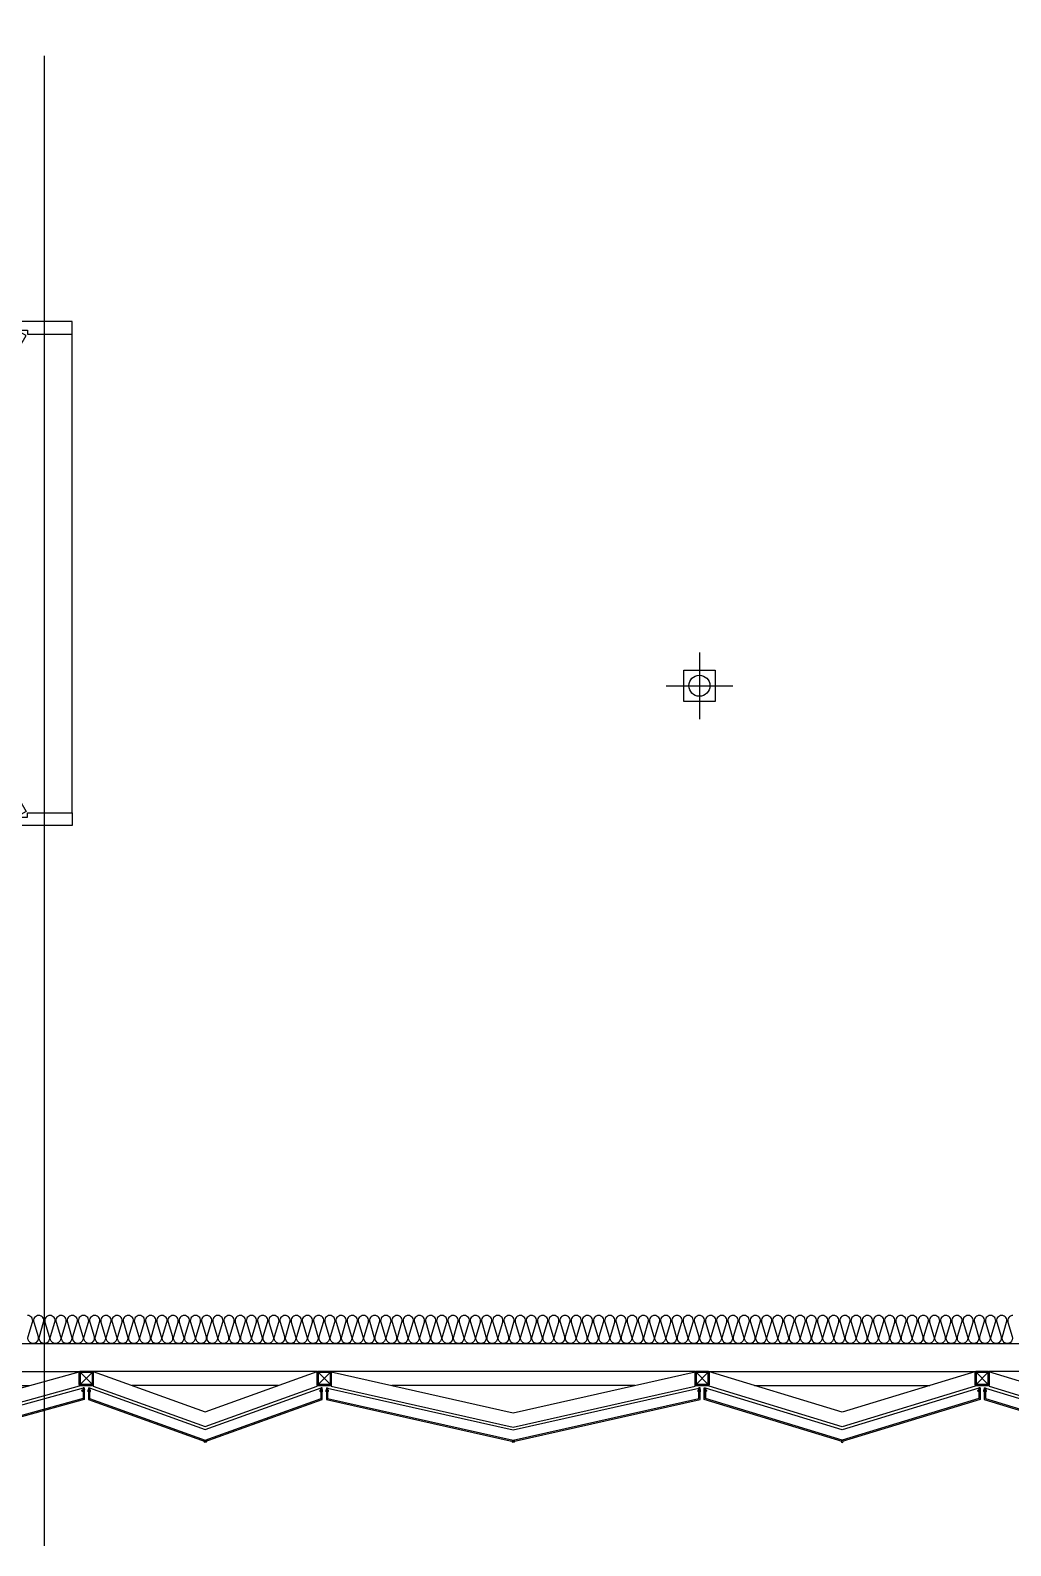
# Model space of a CAD drawing. Header units: millimetres. Extents: x -95754 to 177808, y 34455 to 149960.
# Drawn here: x 170804 to 174306, y 106383 to 111796 of the extents above; entities that cross this region are included whole.
import ezdxf

# ---------------------------------------------------------------- set-up
doc = ezdxf.new("R2010")
doc.units = ezdxf.units.MM
doc.header["$LTSCALE"] = 300
doc.linetypes.add('CENTER', pattern=[2, 1.25, -0.25, 0.25, -0.25])
doc.linetypes.add('HID', pattern=[2.8, 1.8, -1])
for name, color, linetype in [('6FIN', 6, 'Continuous'), ('A-CEN', 1, 'Continuous'), ('A-DOOR', 4, 'Continuous'), ('A-DOOR-1', 1, 'Continuous'), ('A-DOOR-8', 8, 'Continuous'), ('A-SYM', 7, 'Continuous'), ('A-WALL-D', 7, 'Continuous'), ('A-지붕바닥', 251, 'Continuous'), ('A-하지철물', 55, 'Continuous'), ('alucobond', 4, 'Continuous'), ('ISL', 251, 'Continuous'), ('mold', 4, 'Continuous'), ('RIVET', 6, 'Continuous'), ('SHEET', 6, 'Continuous'), ('우수계획', 7, 'Continuous')]:
    doc.layers.add(name, color=color, linetype=linetype)

# ---------------------------------------------------------------- blocks, each defined once
blk = doc.blocks.new('FDD-2')
at = {"layer": 'A-DOOR', "linetype": 'Continuous'}
for points in [[(-870, 200), (-116.6, 635), (-96.6, 600.4), (-850, 165.4)], [(870, 200), (116.6, 635), (96.6, 600.4), (850, 165.4)], [(-900, 200), (-870, 200), (-870, 160), (-855, 160), (-855, 0), (-900, 0)], [(900, 200), (870, 200), (870, 160), (855, 160), (855, 0), (900, 0)]]:
    blk.add_lwpolyline(points, close=True, dxfattribs=at)
at = {"layer": 'A-DOOR-1', "linetype": 'Continuous'}
for centre, start, end in [((-870, 200), 0, 30), ((870, 200), 150, 180)]:
    blk.add_arc(centre, 870, start, end, dxfattribs=at)
at = {"layer": 'A-DOOR-8', "linetype": 'Continuous'}
for p, q in [((-870, 200), (870, 200)), ((-855, 0), (855, 0))]:
    blk.add_line(p, q, dxfattribs=at)
blk = doc.blocks.new('EX-1350')
at = {"layer": '6FIN', "elevation": 0}
for points in [[(3.2, 204.1), (46.8, 204.1, 0.414214), (50, 207.3), (50, 250.9, 0.414214), (46.8, 254.1), (3.2, 254.1, 0.414214), (0, 250.9), (0, 207.3, 0.414214)], [(1396.8, 204.1), (1353.2, 204.1, -0.414214), (1350, 207.3), (1350, 250.9, -0.414214), (1353.2, 254.1), (1396.8, 254.1, -0.414214), (1400, 250.9), (1400, 207.3, -0.414214)]]:
    blk.add_lwpolyline(points, format="xyb", close=True, dxfattribs=at)
at = {"layer": 'A-하지철물'}
for p, q in [((1350, 254.1), (50, 254.1)), ((1133.9, 204.1), (266.1, 204.1))]:
    blk.add_line(p, q, dxfattribs=at)
at = {"layer": 'A-하지철물', "elevation": 0}
for points in [[(49.7, 252.7), (700, 106.6), (1350.3, 252.7)], [(50, 254.1), (50, 201.4), (700, 55.3), (1350, 201.4), (1350, 254.1)]]:
    blk.add_lwpolyline(points, dxfattribs=at)
at = {"layer": 'A-하지철물'}
blk.add_circle((700, 4.1), 4.07, dxfattribs=at)
at = {"layer": 'alucobond', "color": 251, "linetype": 'HID', "ltscale": 10}
for p, q in [((30.2, 185.1), (41.5, 185.1)), ((31.5, 182.4), (31.5, 187.8)), ((31.5, 186.6), (39.5, 186.6)), ((31.5, 183.6), (39.5, 183.6)), ((32, 189.3), (32.5, 189.3)), ((32, 180.9), (32.5, 180.9)), ((32.5, 180.9), (32.5, 189.3)), ((38, 182.7), (38, 187.4)), ((39.5, 182.7), (39.5, 187.4)), ((1369.8, 185.1), (1358.5, 185.1)), ((1360.5, 182.7), (1360.5, 187.4)), ((1368.5, 186.6), (1360.5, 186.6)), ((1368.5, 183.6), (1360.5, 183.6)), ((1362, 182.7), (1362, 187.4)), ((1367.5, 180.9), (1367.5, 189.3)), ((1368, 189.3), (1367.5, 189.3)), ((1368, 180.9), (1367.5, 180.9)), ((1368.5, 182.4), (1368.5, 187.8))]:
    blk.add_line(p, q, dxfattribs=at)
at = {"layer": 'alucobond'}
for p, q in [((32.5, 195.1), (36.5, 195.1)), ((1367.5, 195.1), (1363.5, 195.1))]:
    blk.add_line(p, q, dxfattribs=at)
at = {"layer": 'alucobond', "color": 251, "linetype": 'HID', "ltscale": 10, "elevation": 0}
for points in [[(32, 189.3), (31.5, 187.8)], [(32, 180.9), (31.5, 182.4)], [(36.5, 194.2), (700, 45.1), (1363.5, 194.2)], [(1368, 189.3), (1368.5, 187.8)], [(1368, 180.9), (1368.5, 182.4)]]:
    blk.add_lwpolyline(points, dxfattribs=at)
at = {"layer": 'alucobond', "elevation": 0}
for points in [[(32.5, 195.1), (32.5, 154.1), (700, 4.1), (1367.5, 154.1), (1367.5, 195.1)], [(36.5, 195.1), (36.5, 157.3), (700, 8.2), (1363.5, 157.3), (1363.5, 195.1)]]:
    blk.add_lwpolyline(points, dxfattribs=at)
at = {"layer": 'alucobond', "color": 251, "linetype": 'HID', "ltscale": 10, "elevation": 0}
for points in [[(39.5, 186.6, -0.666667), (39.5, 183.6, -1.5)], [(1360.5, 186.6, 0.666667), (1360.5, 183.6, 1.5)]]:
    blk.add_lwpolyline(points, format="xyb", dxfattribs=at)
at = {"layer": 'alucobond', "color": 251, "linetype": 'HID', "ltscale": 10}
for centre, start, end in [((38.7, 187.4), 0, 180), ((38.7, 182.7), 180, 0), ((1361.3, 187.4), 0, 180), ((1361.3, 182.7), 180, 0)]:
    blk.add_arc(centre, 0.75, start, end, dxfattribs=at)
at = {"layer": 'mold', "color": 4, "elevation": 0}
for points in [[(25, 204.1), (25, 202.6)], [(1375, 204.1), (1375, 202.6)]]:
    blk.add_lwpolyline(points, dxfattribs=at)
at = {"layer": 'SHEET', "color": 8}
for p, q in [((46.8, 250.9), (3.2, 207.3)), ((3.2, 250.9), (46.8, 207.3)), ((1353.2, 250.9), (1396.8, 207.3)), ((1396.8, 250.9), (1353.2, 207.3))]:
    blk.add_line(p, q, dxfattribs=at)
at = {"layer": 'SHEET', "color": 8, "elevation": 0}
for points in [[(3.2, 207.3), (46.8, 207.3), (46.8, 250.9), (3.2, 250.9)], [(1396.8, 207.3), (1353.2, 207.3), (1353.2, 250.9), (1396.8, 250.9)]]:
    blk.add_lwpolyline(points, close=True, dxfattribs=at)
blk = doc.blocks.new('EX-850-1')
at = {"layer": '6FIN', "elevation": 0}
for points in [[(3.2, 204.1), (46.8, 204.1, 0.414214), (50, 207.3), (50, 250.9, 0.414214), (46.8, 254.1), (3.2, 254.1, 0.414214), (0, 250.9), (0, 207.3, 0.414214)], [(896.8, 204.1), (853.2, 204.1, -0.414214), (850, 207.3), (850, 250.9, -0.414214), (853.2, 254.1), (896.8, 254.1, -0.414214), (900, 250.9), (900, 207.3, -0.414214)]]:
    blk.add_lwpolyline(points, format="xyb", close=True, dxfattribs=at)
at = {"layer": 'A-하지철물'}
for p, q in [((850, 254.1), (50, 254.1)), ((710.9, 204.1), (189.1, 204.1))]:
    blk.add_line(p, q, dxfattribs=at)
at = {"layer": 'A-하지철물', "elevation": 0}
for points in [[(49.9, 254.1), (450, 110.3), (850.1, 254.1)], [(50, 204.1), (50, 200.9), (450, 57.2), (850, 200.9), (850, 204.1)]]:
    blk.add_lwpolyline(points, dxfattribs=at)
at = {"layer": 'A-하지철물'}
blk.add_circle((450, 4.1), 4.07, dxfattribs=at)
at = {"layer": 'alucobond', "color": 251, "linetype": 'HID', "ltscale": 10}
for p, q in [((30.2, 185.1), (41.5, 185.1)), ((31.5, 182.4), (31.5, 187.8)), ((31.5, 186.6), (39.5, 186.6)), ((31.5, 183.6), (39.5, 183.6)), ((32, 189.3), (32.5, 189.3)), ((32, 180.9), (32.5, 180.9)), ((32.5, 180.9), (32.5, 189.3)), ((38, 182.7), (38, 187.4)), ((39.5, 182.7), (39.5, 187.4)), ((869.8, 185.1), (858.5, 185.1)), ((860.5, 182.7), (860.5, 187.4)), ((868.5, 186.6), (860.5, 186.6)), ((868.5, 183.6), (860.5, 183.6)), ((862, 182.7), (862, 187.4)), ((867.5, 180.9), (867.5, 189.3)), ((868, 189.3), (867.5, 189.3)), ((868, 180.9), (867.5, 180.9)), ((868.5, 182.4), (868.5, 187.8))]:
    blk.add_line(p, q, dxfattribs=at)
at = {"layer": 'alucobond'}
for p, q in [((32.5, 195.1), (36.5, 195.1)), ((867.5, 195.1), (863.5, 195.1))]:
    blk.add_line(p, q, dxfattribs=at)
at = {"layer": 'alucobond', "color": 251, "linetype": 'HID', "ltscale": 10}
for points in [[(32, 189.3), (31.5, 187.8)], [(32, 180.9), (31.5, 182.4)], [(868, 189.3), (868.5, 187.8)], [(868, 180.9), (868.5, 182.4)]]:
    blk.add_lwpolyline(points, dxfattribs=at)
at = {"layer": 'alucobond', "elevation": 0}
for points in [[(32.5, 195.1), (32.5, 154.1), (450, 4.1), (867.5, 154.1), (867.5, 195.1)], [(36.5, 195.1), (36.5, 156.9), (450, 8.3), (863.5, 156.9), (863.5, 195.1)]]:
    blk.add_lwpolyline(points, dxfattribs=at)
at = {"layer": 'alucobond', "color": 251, "linetype": 'HID', "ltscale": 10, "elevation": 0}
blk.add_lwpolyline([(36.5, 195.1), (450, 46.6), (863.5, 195.1)], dxfattribs=at)
at = {"layer": 'alucobond', "color": 251, "linetype": 'HID', "ltscale": 10}
for points in [[(39.5, 186.6, -0.666667), (39.5, 183.6, -1.5)], [(860.5, 186.6, 0.666667), (860.5, 183.6, 1.5)]]:
    blk.add_lwpolyline(points, format="xyb", dxfattribs=at)
for centre, start, end in [((38.7, 187.4), 0, 180), ((38.7, 182.7), 180, 0), ((861.3, 187.4), 0, 180), ((861.3, 182.7), 180, 0)]:
    blk.add_arc(centre, 0.75, start, end, dxfattribs=at)
at = {"layer": 'mold', "color": 4}
for points in [[(25, 204.1), (25, 202.6)], [(875, 204.1), (875, 202.6)]]:
    blk.add_lwpolyline(points, dxfattribs=at)
at = {"layer": 'SHEET', "color": 8}
for p, q in [((46.8, 250.9), (3.2, 207.3)), ((3.2, 250.9), (46.8, 207.3)), ((853.2, 250.9), (896.8, 207.3)), ((896.8, 250.9), (853.2, 207.3))]:
    blk.add_line(p, q, dxfattribs=at)
at = {"layer": 'SHEET', "color": 8, "elevation": 0}
for points in [[(3.2, 207.3), (46.8, 207.3), (46.8, 250.9), (3.2, 250.9)], [(896.8, 207.3), (853.2, 207.3), (853.2, 250.9), (896.8, 250.9)]]:
    blk.add_lwpolyline(points, close=True, dxfattribs=at)
blk = doc.blocks.new('EX-1000')
at = {"layer": '6FIN', "elevation": 0}
for points in [[(3.2, 204.1), (46.8, 204.1, 0.414214), (50, 207.3), (50, 250.9, 0.414214), (46.8, 254.1), (3.2, 254.1, 0.414214), (0, 250.9), (0, 207.3, 0.414214)], [(1046.8, 204.1), (1003.2, 204.1, -0.414214), (1000, 207.3), (1000, 250.9, -0.414214), (1003.2, 254.1), (1046.8, 254.1, -0.414214), (1050, 250.9), (1050, 207.3, -0.414214)]]:
    blk.add_lwpolyline(points, format="xyb", close=True, dxfattribs=at)
at = {"layer": 'A-하지철물'}
for p, q in [((1000, 254.1), (50, 254.1)), ((838.4, 204.1), (211.6, 204.1))]:
    blk.add_line(p, q, dxfattribs=at)
at = {"layer": 'A-하지철물', "elevation": 0}
for points in [[(47.4, 254.1), (525, 108.6), (1002.6, 254.1)], [(50, 204.1), (50, 201), (525, 56.3), (1000, 201), (1000, 204.1)]]:
    blk.add_lwpolyline(points, dxfattribs=at)
at = {"layer": 'A-하지철물'}
blk.add_circle((525, 4.1), 4.07, dxfattribs=at)
at = {"layer": 'alucobond', "color": 251, "linetype": 'HID', "ltscale": 10}
for p, q in [((30.2, 185.1), (41.5, 185.1)), ((31.5, 182.4), (31.5, 187.8)), ((31.5, 186.6), (39.5, 186.6)), ((31.5, 183.6), (39.5, 183.6)), ((32, 189.3), (32.5, 189.3)), ((32, 180.9), (32.5, 180.9)), ((32.5, 180.9), (32.5, 189.3)), ((38, 182.7), (38, 187.4)), ((39.5, 182.7), (39.5, 187.4)), ((1019.8, 185.1), (1008.5, 185.1)), ((1010.5, 182.7), (1010.5, 187.4)), ((1018.5, 186.6), (1010.5, 186.6)), ((1018.5, 183.6), (1010.5, 183.6)), ((1012, 182.7), (1012, 187.4)), ((1017.5, 180.9), (1017.5, 189.3)), ((1018, 189.3), (1017.5, 189.3)), ((1018, 180.9), (1017.5, 180.9)), ((1018.5, 182.4), (1018.5, 187.8))]:
    blk.add_line(p, q, dxfattribs=at)
at = {"layer": 'alucobond'}
for p, q in [((32.5, 195.1), (36.5, 195.1)), ((1017.5, 195.1), (1013.5, 195.1))]:
    blk.add_line(p, q, dxfattribs=at)
at = {"layer": 'alucobond', "color": 251, "linetype": 'HID', "ltscale": 10, "elevation": 0}
for points in [[(32, 189.3), (31.5, 187.8)], [(32, 180.9), (31.5, 182.4)], [(36.5, 194.7), (525, 45.9), (1013.5, 194.7)], [(1018, 189.3), (1018.5, 187.8)], [(1018, 180.9), (1018.5, 182.4)]]:
    blk.add_lwpolyline(points, dxfattribs=at)
at = {"layer": 'alucobond', "elevation": 0}
for points in [[(32.5, 195.1), (32.5, 154.1), (525, 4.1), (1017.5, 154.1), (1017.5, 195.1)], [(36.5, 195.1), (36.5, 157), (525, 8.3), (1013.5, 157), (1013.5, 195.1)], [(1013.5, 195.1), (1013.5, 157.2)]]:
    blk.add_lwpolyline(points, dxfattribs=at)
at = {"layer": 'alucobond', "color": 251, "linetype": 'HID', "ltscale": 10, "elevation": 0}
for points in [[(39.5, 186.6, -0.666667), (39.5, 183.6, -1.5)], [(1010.5, 186.6, 0.666667), (1010.5, 183.6, 1.5)]]:
    blk.add_lwpolyline(points, format="xyb", dxfattribs=at)
at = {"layer": 'alucobond', "color": 251, "linetype": 'HID', "ltscale": 10}
for centre, start, end in [((38.7, 187.4), 0, 180), ((38.7, 182.7), 180, 0), ((1011.3, 187.4), 0, 180), ((1011.3, 182.7), 180, 0)]:
    blk.add_arc(centre, 0.75, start, end, dxfattribs=at)
at = {"layer": 'mold', "color": 4, "elevation": 0}
for points in [[(25, 204.1), (25, 202.6)], [(1025, 204.1), (1025, 202.6)]]:
    blk.add_lwpolyline(points, dxfattribs=at)
at = {"layer": 'SHEET', "color": 8}
for p, q in [((46.8, 250.9), (3.2, 207.3)), ((3.2, 250.9), (46.8, 207.3)), ((1003.2, 250.9), (1046.8, 207.3)), ((1046.8, 250.9), (1003.2, 207.3))]:
    blk.add_line(p, q, dxfattribs=at)
at = {"layer": 'SHEET', "color": 8, "elevation": 0}
for points in [[(3.2, 207.3), (46.8, 207.3), (46.8, 250.9), (3.2, 250.9)], [(1046.8, 207.3), (1003.2, 207.3), (1003.2, 250.9), (1046.8, 250.9)]]:
    blk.add_lwpolyline(points, close=True, dxfattribs=at)
blk = doc.blocks.new('revit')
at = {"layer": 'RIVET'}
for p, q in [((-4.2, 0.5), (-4.2, 0)), ((4.2, 0), (-4.2, 0)), ((2.7, 1), (-2.7, 1)), ((-1.5, 1), (-1.5, -7)), ((1.5, 1), (1.5, -7)), ((4.2, 0.5), (4.2, 0)), ((2.4, -5.5), (-2.4, -5.5)), ((2.4, -7), (-2.4, -7))]:
    blk.add_line(p, q, dxfattribs=at)
at = {"layer": 'RIVET', "color": 1, "linetype": 'CENTER'}
blk.add_line((0, 2.3), (0, -9), dxfattribs=at)
at = {"layer": 'RIVET'}
for points in [[(-4.2, 0.5), (-2.7, 1)], [(4.2, 0.5), (2.7, 1)]]:
    blk.add_lwpolyline(points, dxfattribs=at)
blk.add_lwpolyline([(-1.5, -7, 0.666667), (1.5, -7, 1.5)], format="xyb", dxfattribs=at)
for centre, start, end in [((-2.4, -6.2), 90, 270), ((2.4, -6.2), 270, 90)]:
    blk.add_arc(centre, 0.75, start, end, dxfattribs=at)
blk = doc.blocks.new('A$Cf5e0634e')
at = {"layer": '6FIN', "elevation": 0}
for points in [[(278.2, 654.1), (321.8, 654.1, 0.414214), (325, 657.3), (325, 700.9, 0.414214), (321.8, 704.1), (278.2, 704.1, 0.414214), (275, 700.9), (275, 657.3, 0.414214)], [(1020.7, 654.1), (1064.3, 654.1, 0.414214), (1067.5, 657.3), (1067.5, 700.9, 0.414214), (1064.3, 704.1), (1020.7, 704.1, 0.414214), (1017.5, 700.9), (1017.5, 657.3, 0.414214)], [(3.2, 204.1), (46.8, 204.1, 0.414214), (50, 207.3), (50, 250.9, 0.414214), (46.8, 254.1), (3.2, 254.1, 0.414214), (0, 250.9), (0, 207.3, 0.414214)], [(1064.3, 204.1), (1020.7, 204.1, -0.414214), (1017.5, 207.3), (1017.5, 250.9, -0.414214), (1020.7, 254.1), (1064.3, 254.1, -0.414214), (1067.5, 250.9), (1067.5, 207.3, -0.414214)]]:
    blk.add_lwpolyline(points, format="xyb", close=True, dxfattribs=at)
at = {"layer": 'A-하지철물'}
for p, q in [((1100, 254.1, 0), (50, 254.1)), ((1017.5, 204.1, 0), (226.9, 204.1)), ((575, 55.9), (575, 107.8))]:
    blk.add_line(p, q, dxfattribs=at)
at = {"layer": 'A-하지철물', "elevation": 0}
for points in [[(1017.5, 704.1), (325, 704.1), (325, 654.1), (1017.5, 654.1)], [(1017.5, 254.1), (1017.5, 704.1), (1067.5, 704.1), (1067.5, 254.1)]]:
    blk.add_lwpolyline(points, close=True, dxfattribs=at)
at = {"layer": 'A-하지철물'}
blk.add_lwpolyline([(375, 254.1), (375, 654.1), (425, 654.1), (425, 254.1)], close=True, dxfattribs=at)
at = {"layer": 'A-하지철물', "elevation": 0}
blk.add_lwpolyline([(923.1, 204.1), (575, 107.8), (50, 253), (50, 201.1), (575, 55.9), (1067.5, 192.1), (1067.5, 204.1)], dxfattribs=at)
at = {"layer": 'A-하지철물'}
blk.add_circle((575, 4.1), 4.07, dxfattribs=at)
at = {"layer": 'alucobond'}
for p, q in [((290, 714.1), (290, 754.1)), ((290, 754.1), (1042.5, 754.1)), ((290, 714.1), (294, 714.1)), ((294, 714.1), (294, 750.1)), ((294, 750.1), (1038.5, 750.1)), ((1038.5, 714.1), (1038.5, 750.1)), ((1042.5, 714.1), (1038.5, 714.1)), ((1042.5, 714.1), (1042.5, 754.1)), ((1057.5, 754.1), (1117.5, 754.1)), ((1057.5, 714.1), (1057.5, 754.1)), ((1057.5, 714.1), (1061.5, 714.1)), ((1061.5, 750.1), (1113.5, 750.1)), ((1061.5, 714.1), (1061.5, 750.1)), ((1077.5, 236.6), (1077.5, 240.6)), ((1077.5, 221.6), (1077.5, 217.6)), ((32.5, 195.1), (36.5, 195.1)), ((1117.5, 195.1), (1113.5, 195.1))]:
    blk.add_line(p, q, dxfattribs=at)
at = {"layer": 'alucobond', "color": 8}
for p, q in [((295.5, 714.1), (1077.5, 714.1)), ((1077.5, 714.1), (1077.5, 329.1)), ((1077.5, 242.1), (1077.5, 329.1))]:
    blk.add_line(p, q, dxfattribs=at)
at = {"layer": 'alucobond', "color": 251, "linetype": 'HID', "ltscale": 10}
for p, q in [((30.2, 185.1), (41.5, 185.1)), ((31.5, 182.4), (31.5, 187.8)), ((31.5, 186.6), (39.5, 186.6)), ((31.5, 183.6), (39.5, 183.6)), ((32, 189.3), (32.5, 189.3)), ((32, 180.9), (32.5, 180.9)), ((32.5, 180.9), (32.5, 189.3)), ((38, 182.7), (38, 187.4)), ((39.5, 182.7), (39.5, 187.4)), ((1119.8, 185.1), (1108.5, 185.1)), ((1110.5, 182.7), (1110.5, 187.4)), ((1118.5, 186.6), (1110.5, 186.6)), ((1118.5, 183.6), (1110.5, 183.6)), ((1112, 182.7), (1112, 187.4)), ((1117.5, 180.9), (1117.5, 189.3)), ((1118, 189.3), (1117.5, 189.3)), ((1118, 180.9), (1117.5, 180.9)), ((1118.5, 182.4), (1118.5, 187.8))]:
    blk.add_line(p, q, dxfattribs=at)
at = {"layer": 'alucobond', "elevation": 0}
for points in [[(1113.5, 750.1), (1113.5, 329.1)], [(1117.5, 754.1), (1117.5, 329.1)], [(1077.5, 236.6), (1117.5, 236.6), (1117.5, 329.1)], [(1077.5, 240.6), (1113.5, 240.6), (1113.5, 329.1)], [(32.5, 195.1), (32.5, 154.1), (575, 4.1), (1117.5, 154.1), (1117.5, 221.6), (1077.5, 221.6)], [(36.5, 195.1), (36.5, 157.1), (575, 8.2), (1113.5, 157.1), (1113.5, 195.1)], [(1113.5, 204.6), (1113.5, 157.2)]]:
    blk.add_lwpolyline(points, dxfattribs=at)
at = {"layer": 'alucobond', "color": 251, "linetype": 'HID', "ltscale": 10, "elevation": 0}
for points in [[(32, 189.3), (31.5, 187.8)], [(32, 180.9), (31.5, 182.4)], [(36.5, 194.5), (575, 45.6), (1113.5, 194.5)], [(1118, 189.3), (1118.5, 187.8)], [(1118, 180.9), (1118.5, 182.4)]]:
    blk.add_lwpolyline(points, dxfattribs=at)
for points in [[(39.5, 186.6, -0.666667), (39.5, 183.6, -1.5)], [(1110.5, 186.6, 0.666667), (1110.5, 183.6, 1.5)]]:
    blk.add_lwpolyline(points, format="xyb", dxfattribs=at)
at = {"layer": 'alucobond', "color": 251, "linetype": 'HID', "ltscale": 10}
for centre, start, end in [((38.7, 187.4), 0, 180), ((38.7, 182.7), 180, 0), ((1111.3, 187.4), 0, 180), ((1111.3, 182.7), 180, 0)]:
    blk.add_arc(centre, 0.75, start, end, dxfattribs=at)
at = {"layer": 'mold', "color": 4, "elevation": 0}
for points in [[(295.5, 748.6), (295.5, 704.1), (282.5, 704.1), (282.5, 705.6), (294, 705.6), (294, 750.1), (307, 750.1), (307, 748.6), (295.5, 748.6)], [(1037, 748.6), (1037, 704.1), (1050, 704.1), (1050, 705.6), (1038.5, 705.6), (1038.5, 750.1), (1025.5, 750.1), (1025.5, 748.6), (1037, 748.6)], [(1063, 748.6), (1063, 704.1), (1050, 704.1), (1050, 705.6), (1061.5, 705.6), (1061.5, 750.1), (1074.5, 750.1), (1074.5, 748.6), (1063, 748.6)], [(1112, 242.1), (1067.5, 242.1), (1067.5, 229.1), (1069, 229.1), (1069, 240.6), (1113.5, 240.6), (1113.5, 253.6), (1112, 253.6), (1112, 242.1)], [(1112, 216.1), (1067.5, 216.1), (1067.5, 229.1), (1069, 229.1), (1069, 217.6), (1113.5, 217.6), (1113.5, 204.6), (1112, 204.6), (1112, 216.1)], [(25, 204.1), (25, 202.6)]]:
    blk.add_lwpolyline(points, dxfattribs=at)
at = {"layer": 'SHEET', "color": 8}
for p, q in [((321.8, 700.9), (278.2, 657.3)), ((278.2, 700.9), (321.8, 657.3)), ((1064.3, 700.9, 0), (1020.7, 657.3, 0)), ((1020.7, 700.9, 0), (1064.3, 657.3, 0)), ((46.8, 250.9), (3.2, 207.3)), ((3.2, 250.9), (46.8, 207.3)), ((1020.7, 250.9), (1064.3, 207.3)), ((1064.3, 250.9), (1020.7, 207.3))]:
    blk.add_line(p, q, dxfattribs=at)
at = {"layer": 'SHEET', "color": 8, "elevation": 0}
for points in [[(278.2, 657.3), (321.8, 657.3), (321.8, 700.9), (278.2, 700.9)], [(1020.7, 657.3), (1064.3, 657.3), (1064.3, 700.9), (1020.7, 700.9)], [(3.2, 207.3), (46.8, 207.3), (46.8, 250.9), (3.2, 250.9)], [(1064.3, 207.3), (1020.7, 207.3), (1020.7, 250.9), (1064.3, 250.9)]]:
    blk.add_lwpolyline(points, close=True, dxfattribs=at)
at = {"layer": 'alucobond', "rotation": 90}
for p in [(290, 724.1), (1057.5, 724.1)]:
    blk.add_blockref('revit', p, dxfattribs=at)
at = {"layer": 'alucobond', "xscale": -1, "rotation": 270}
blk.add_blockref('revit', (1042.5, 724.1), dxfattribs=at)
blk = doc.blocks.new('A$Cacae0627')
at = {"layer": '우수계획', "color": 1}
for p, q in [((0, 528), (0, -528)), ((-528, 0), (528, 0))]:
    blk.add_line(p, q, dxfattribs=at)
at = {"layer": '우수계획', "color": 6, "lineweight": -3}
blk.add_lwpolyline([(-250, 250), (250, 250), (250, -250), (-250, -250)], close=True, dxfattribs=at)
blk.add_circle((0, 0), 167, dxfattribs=at)
blk = doc.blocks.new('A$Cfdea7a82')
at = {"layer": 'A-SYM', "xscale": 0.2249999999999964, "yscale": 0.2249999999999964, "zscale": 0.2249999999999964}
blk.add_blockref('A$Cacae0627', (203.8, 118.8, 0), dxfattribs=at)

msp = doc.modelspace()

# ---------------------------------------------------------------- linework, layer by layer
at = {"layer": 'A-CEN'}
msp.add_line((170853.6, 111705), (170853.6, 106382.5), dxfattribs=at)
at = {"layer": 'ISL', "elevation": 0}
msp.add_lwpolyline([(170653.6, 107105), (177453.6, 107105), (177453.6, 135425), (177353.6, 135425)], dxfattribs=at)
msp.add_lwpolyline([(174313.6, 107205, 0.509267), (174295.9, 107180.8), (174311.2, 107129.3, -1.372593), (174275.9, 107129.3), (174291.2, 107180.8, 0.509267), (174273.6, 107205, 0.509267), (174255.9, 107180.8), (174271.2, 107129.3, -1.372593), (174235.9, 107129.3), (174251.2, 107180.8, 0.509267), (174233.6, 107205, 0.509267), (174215.9, 107180.8), (174231.2, 107129.3, -1.372593), (174195.9, 107129.3), (174211.2, 107180.8, 0.509267), (174193.6, 107205, 0.509267), (174175.9, 107180.8), (174191.2, 107129.3, -1.372593), (174155.9, 107129.3), (174171.2, 107180.8, 0.509267), (174153.6, 107205, 0.509267), (174135.9, 107180.8), (174151.2, 107129.3, -1.372593), (174115.9, 107129.3), (174131.2, 107180.8, 0.509267), (174113.6, 107205, 0.509267), (174095.9, 107180.8), (174111.2, 107129.3, -1.372593), (174075.9, 107129.3), (174091.2, 107180.8, 0.509267), (174073.6, 107205, 0.509267), (174055.9, 107180.8), (174071.2, 107129.3, -1.372593), (174035.9, 107129.3), (174051.2, 107180.8, 0.509267), (174033.6, 107205, 0.509267), (174015.9, 107180.8), (174031.2, 107129.3, -1.372593), (173995.9, 107129.3), (174011.2, 107180.8, 0.509267), (173993.6, 107205, 0.509267), (173975.9, 107180.8), (173991.2, 107129.3, -1.372593), (173955.9, 107129.3), (173971.2, 107180.8, 0.509267), (173953.6, 107205, 0.509267), (173935.9, 107180.8), (173951.2, 107129.3, -1.372593), (173915.9, 107129.3), (173931.2, 107180.8, 0.509267), (173913.6, 107205, 0.509267), (173895.9, 107180.8), (173911.2, 107129.3, -1.372593), (173875.9, 107129.3), (173891.2, 107180.8, 0.509267), (173873.6, 107205, 0.509267), (173855.9, 107180.8), (173871.2, 107129.3, -1.372593), (173835.9, 107129.3), (173851.2, 107180.8, 0.509267), (173833.6, 107205, 0.509267), (173815.9, 107180.8), (173831.2, 107129.3, -1.372593), (173795.9, 107129.3), (173811.2, 107180.8, 0.509267), (173793.6, 107205, 0.509267), (173775.9, 107180.8), (173791.2, 107129.3, -1.372593), (173755.9, 107129.3), (173771.2, 107180.8, 0.509267), (173753.6, 107205, 0.509267), (173735.9, 107180.8), (173751.2, 107129.3, -1.372593), (173715.9, 107129.3), (173731.2, 107180.8, 0.509267), (173713.6, 107205, 0.509267), (173695.9, 107180.8), (173711.2, 107129.3, -1.372593), (173675.9, 107129.3), (173691.2, 107180.8, 0.509267), (173673.6, 107205, 0.509267), (173655.9, 107180.8), (173671.2, 107129.3, -1.372593), (173635.9, 107129.3), (173651.2, 107180.8, 0.509267), (173633.6, 107205, 0.509267), (173615.9, 107180.8), (173631.2, 107129.3, -1.372593), (173595.9, 107129.3), (173611.2, 107180.8, 0.509267), (173593.6, 107205, 0.509267), (173575.9, 107180.8), (173591.2, 107129.3, -1.372593), (173555.9, 107129.3), (173571.2, 107180.8, 0.509267), (173553.6, 107205, 0.509267), (173535.9, 107180.8), (173551.2, 107129.3, -1.372593), (173515.9, 107129.3), (173531.2, 107180.8, 0.509267), (173513.6, 107205, 0.509267), (173495.9, 107180.8), (173511.2, 107129.3, -1.372593), (173475.9, 107129.3), (173491.2, 107180.8, 0.509267), (173473.6, 107205, 0.509267), (173455.9, 107180.8), (173471.2, 107129.3, -1.372593), (173435.9, 107129.3), (173451.2, 107180.8, 0.509267), (173433.6, 107205, 0.509267), (173415.9, 107180.8), (173431.2, 107129.3, -1.372593), (173395.9, 107129.3), (173411.2, 107180.8, 0.509267), (173393.6, 107205, 0.509267), (173375.9, 107180.8), (173391.2, 107129.3, -1.372593), (173355.9, 107129.3), (173371.2, 107180.8, 0.509267), (173353.6, 107205, 0.509267), (173335.9, 107180.8), (173351.2, 107129.3, -1.372593), (173315.9, 107129.3), (173331.2, 107180.8, 0.509267), (173313.6, 107205, 0.509267), (173295.9, 107180.8), (173311.2, 107129.3, -1.372593), (173275.9, 107129.3), (173291.2, 107180.8, 0.509267), (173273.6, 107205, 0.509267), (173255.9, 107180.8), (173271.2, 107129.3, -1.372593), (173235.9, 107129.3), (173251.2, 107180.8, 0.509267), (173233.6, 107205, 0.509267), (173215.9, 107180.8), (173231.2, 107129.3, -1.372593), (173195.9, 107129.3), (173211.2, 107180.8, 0.509267), (173193.6, 107205, 0.509267), (173175.9, 107180.8), (173191.2, 107129.3, -1.372593), (173155.9, 107129.3), (173171.2, 107180.8, 0.509267), (173153.6, 107205, 0.509267), (173135.9, 107180.8), (173151.2, 107129.3, -1.372593), (173115.9, 107129.3), (173131.2, 107180.8, 0.509267), (173113.6, 107205, 0.509267), (173095.9, 107180.8), (173111.2, 107129.3, -1.372593), (173075.9, 107129.3), (173091.2, 107180.8, 0.509267), (173073.6, 107205, 0.509267), (173055.9, 107180.8), (173071.2, 107129.3, -1.372593), (173035.9, 107129.3), (173051.2, 107180.8, 0.509267), (173033.6, 107205, 0.509267), (173015.9, 107180.8), (173031.2, 107129.3, -1.372593), (172995.9, 107129.3), (173011.2, 107180.8, 0.509267), (172993.6, 107205, 0.509267), (172975.9, 107180.8), (172991.2, 107129.3, -1.372593), (172955.9, 107129.3), (172971.2, 107180.8, 0.509267), (172953.6, 107205, 0.509267), (172935.9, 107180.8), (172951.2, 107129.3, -1.372593), (172915.9, 107129.3), (172931.2, 107180.8, 0.509267), (172913.6, 107205, 0.509267), (172895.9, 107180.8), (172911.2, 107129.3, -1.372593), (172875.9, 107129.3), (172891.2, 107180.8, 0.509267), (172873.6, 107205, 0.509267), (172855.9, 107180.8), (172871.2, 107129.3, -1.372593), (172835.9, 107129.3), (172851.2, 107180.8, 0.509267), (172833.6, 107205, 0.509267), (172815.9, 107180.8), (172831.2, 107129.3, -1.372593), (172795.9, 107129.3), (172811.2, 107180.8, 0.509267), (172793.6, 107205, 0.509267), (172775.9, 107180.8), (172791.2, 107129.3, -1.372593), (172755.9, 107129.3), (172771.2, 107180.8, 0.509267), (172753.6, 107205, 0.509267), (172735.9, 107180.8), (172751.2, 107129.3, -1.372593), (172715.9, 107129.3), (172731.2, 107180.8, 0.509267), (172713.6, 107205, 0.509267), (172695.9, 107180.8), (172711.2, 107129.3, -1.372593), (172675.9, 107129.3), (172691.2, 107180.8, 0.509267), (172673.6, 107205, 0.509267), (172655.9, 107180.8), (172671.2, 107129.3, -1.372593), (172635.9, 107129.3), (172651.2, 107180.8, 0.509267), (172633.6, 107205, 0.509267), (172615.9, 107180.8), (172631.2, 107129.3, -1.372593), (172595.9, 107129.3), (172611.2, 107180.8, 0.509267), (172593.6, 107205, 0.509267), (172575.9, 107180.8), (172591.2, 107129.3, -1.372593), (172555.9, 107129.3), (172571.2, 107180.8, 0.509267), (172553.6, 107205, 0.509267), (172535.9, 107180.8), (172551.2, 107129.3, -1.372593), (172515.9, 107129.3), (172531.2, 107180.8, 0.509267), (172513.6, 107205, 0.509267), (172495.9, 107180.8), (172511.2, 107129.3, -1.372593), (172475.9, 107129.3), (172491.2, 107180.8, 0.509267), (172473.6, 107205, 0.509267), (172455.9, 107180.8), (172471.2, 107129.3, -1.372593), (172435.9, 107129.3), (172451.2, 107180.8, 0.509267), (172433.6, 107205, 0.509267), (172415.9, 107180.8), (172431.2, 107129.3, -1.372593), (172395.9, 107129.3), (172411.2, 107180.8, 0.509267), (172393.6, 107205, 0.509267), (172375.9, 107180.8), (172391.2, 107129.3, -1.372593), (172355.9, 107129.3), (172371.2, 107180.8, 0.509267), (172353.6, 107205, 0.509267), (172335.9, 107180.8), (172351.2, 107129.3, -1.372593), (172315.9, 107129.3), (172331.2, 107180.8, 0.509267), (172313.6, 107205, 0.509267), (172295.9, 107180.8), (172311.2, 107129.3, -1.372593), (172275.9, 107129.3), (172291.2, 107180.8, 0.509267), (172273.6, 107205, 0.509267), (172255.9, 107180.8), (172271.2, 107129.3, -1.372593), (172235.9, 107129.3), (172251.2, 107180.8, 0.509267), (172233.6, 107205, 0.509267), (172215.9, 107180.8), (172231.2, 107129.3, -1.372593), (172195.9, 107129.3), (172211.2, 107180.8, 0.509267), (172193.6, 107205, 0.509267), (172175.9, 107180.8), (172191.2, 107129.3, -1.372593), (172155.9, 107129.3), (172171.2, 107180.8, 0.509267), (172153.6, 107205, 0.509267), (172135.9, 107180.8), (172151.2, 107129.3, -1.372593), (172115.9, 107129.3), (172131.2, 107180.8, 0.509267), (172113.6, 107205, 0.509267), (172095.9, 107180.8), (172111.2, 107129.3, -1.372593), (172075.9, 107129.3), (172091.2, 107180.8, 0.509267), (172073.6, 107205, 0.509267), (172055.9, 107180.8), (172071.2, 107129.3, -1.372593), (172035.9, 107129.3), (172051.2, 107180.8, 0.509267), (172033.6, 107205, 0.509267), (172015.9, 107180.8), (172031.2, 107129.3, -1.372593), (171995.9, 107129.3), (172011.2, 107180.8, 0.509267), (171993.6, 107205, 0.509267), (171975.9, 107180.8), (171991.2, 107129.3, -1.372593), (171955.9, 107129.3), (171971.2, 107180.8, 0.509267), (171953.6, 107205, 0.509267), (171935.9, 107180.8), (171951.2, 107129.3, -1.372593), (171915.9, 107129.3), (171931.2, 107180.8, 0.509267), (171913.6, 107205, 0.509267), (171895.9, 107180.8), (171911.2, 107129.3, -1.372593), (171875.9, 107129.3), (171891.2, 107180.8, 0.509267), (171873.6, 107205, 0.509267), (171855.9, 107180.8), (171871.2, 107129.3, -1.372593), (171835.9, 107129.3), (171851.2, 107180.8, 0.509267), (171833.6, 107205, 0.509267), (171815.9, 107180.8), (171831.2, 107129.3, -1.372593), (171795.9, 107129.3), (171811.2, 107180.8, 0.509267), (171793.6, 107205, 0.509267), (171775.9, 107180.8), (171791.2, 107129.3, -1.372593), (171755.9, 107129.3), (171771.2, 107180.8, 0.509267), (171753.6, 107205, 0.509267), (171735.9, 107180.8), (171751.2, 107129.3, -1.372593), (171715.9, 107129.3), (171731.2, 107180.8, 0.509267), (171713.6, 107205, 0.509267), (171695.9, 107180.8), (171711.2, 107129.3, -1.372593), (171675.9, 107129.3), (171691.2, 107180.8, 0.509267), (171673.6, 107205, 0.509267), (171655.9, 107180.8), (171671.2, 107129.3, -1.372593), (171635.9, 107129.3), (171651.2, 107180.8, 0.509267), (171633.6, 107205, 0.509267), (171615.9, 107180.8), (171631.2, 107129.3, -1.372593), (171595.9, 107129.3), (171611.2, 107180.8, 0.509267), (171593.6, 107205, 0.509267), (171575.9, 107180.8), (171591.2, 107129.3, -1.372593), (171555.9, 107129.3), (171571.2, 107180.8, 0.509267), (171553.6, 107205, 0.509267), (171535.9, 107180.8), (171551.2, 107129.3, -1.372593), (171515.9, 107129.3), (171531.2, 107180.8, 0.509267), (171513.6, 107205, 0.509267), (171495.9, 107180.8), (171511.2, 107129.3, -1.372593), (171475.9, 107129.3), (171491.2, 107180.8, 0.509267), (171473.6, 107205, 0.509267), (171455.9, 107180.8), (171471.2, 107129.3, -1.372593), (171435.9, 107129.3), (171451.2, 107180.8, 0.509267), (171433.6, 107205, 0.509267), (171415.9, 107180.8), (171431.2, 107129.3, -1.372593), (171395.9, 107129.3), (171411.2, 107180.8, 0.509267), (171393.6, 107205, 0.509267), (171375.9, 107180.8), (171391.2, 107129.3, -1.372593), (171355.9, 107129.3), (171371.2, 107180.8, 0.509267), (171353.6, 107205, 0.509267), (171335.9, 107180.8), (171351.2, 107129.3, -1.372593), (171315.9, 107129.3), (171331.2, 107180.8, 0.509267), (171313.6, 107205, 0.509267), (171295.9, 107180.8), (171311.2, 107129.3, -1.372593), (171275.9, 107129.3), (171291.2, 107180.8, 0.509267), (171273.6, 107205, 0.509267), (171255.9, 107180.8), (171271.2, 107129.3, -1.372593), (171235.9, 107129.3), (171251.2, 107180.8, 0.509267), (171233.6, 107205, 0.509267), (171215.9, 107180.8), (171231.2, 107129.3, -1.372593), (171195.9, 107129.3), (171211.2, 107180.8, 0.509267), (171193.6, 107205, 0.509267), (171175.9, 107180.8), (171191.2, 107129.3, -1.372593), (171155.9, 107129.3), (171171.2, 107180.8, 0.509267), (171153.6, 107205, 0.509267), (171135.9, 107180.8), (171151.2, 107129.3, -1.372593), (171115.9, 107129.3), (171131.2, 107180.8, 0.509267), (171113.6, 107205, 0.509267), (171095.9, 107180.8), (171111.2, 107129.3, -1.372593), (171075.9, 107129.3), (171091.2, 107180.8, 0.509267), (171073.6, 107205, 0.509267), (171055.9, 107180.8), (171071.2, 107129.3, -1.372593), (171035.9, 107129.3), (171051.2, 107180.8, 0.509267), (171033.6, 107205, 0.509267), (171015.9, 107180.8), (171031.2, 107129.3, -1.372593), (170995.9, 107129.3), (171011.2, 107180.8, 0.509267), (170993.6, 107205, 0.509267), (170975.9, 107180.8), (170991.2, 107129.3, -1.372593), (170955.9, 107129.3), (170971.2, 107180.8, 0.509267), (170953.6, 107205, 0.509267), (170935.9, 107180.8), (170951.2, 107129.3, -1.372593), (170915.9, 107129.3), (170931.2, 107180.8, 0.509267), (170913.6, 107205, 0.509267), (170895.9, 107180.8), (170911.2, 107129.3, -1.372593), (170875.9, 107129.3), (170891.2, 107180.8, 0.509267), (170873.6, 107205, 0.509267), (170855.9, 107180.8), (170871.2, 107129.3, -1.372593), (170835.9, 107129.3), (170851.2, 107180.8, 0.509267), (170833.6, 107205, 0.509267), (170815.9, 107180.8), (170831.2, 107129.3, -1.372593), (170795.9, 107129.3), (170811.2, 107180.8, 0.509267), (170793.6, 107205, 0.509267)], format="xyb", dxfattribs=at)

# ---------------------------------------------------------------- block references
at = {"layer": 'A-DOOR', "rotation": 90}
msp.add_blockref('FDD-2', (170953.6, 109855), dxfattribs=at)
at = {"layer": 'A-WALL-D', "xscale": -1}
msp.add_blockref('A$Cf5e0634e', (171028.6, 106750.9), dxfattribs=at)
at = {"layer": 'A-지붕바닥'}
msp.add_blockref('A$Cfdea7a82', (172989.9, 109335.5, 0), dxfattribs=at)
at = {"layer": 'A-하지철물'}
for name, p in [('EX-850-1', (170978.6, 106750.9)), ('EX-1350', (171828.6, 106750.9)), ('EX-1000', (174178.6, 106750.9))]:
    msp.add_blockref(name, p, dxfattribs=at)
at = {"layer": 'A-하지철물', "xscale": -1}
msp.add_blockref('EX-1000', (174228.6, 106750.9), dxfattribs=at)

doc.saveas('drawing.dxf')
